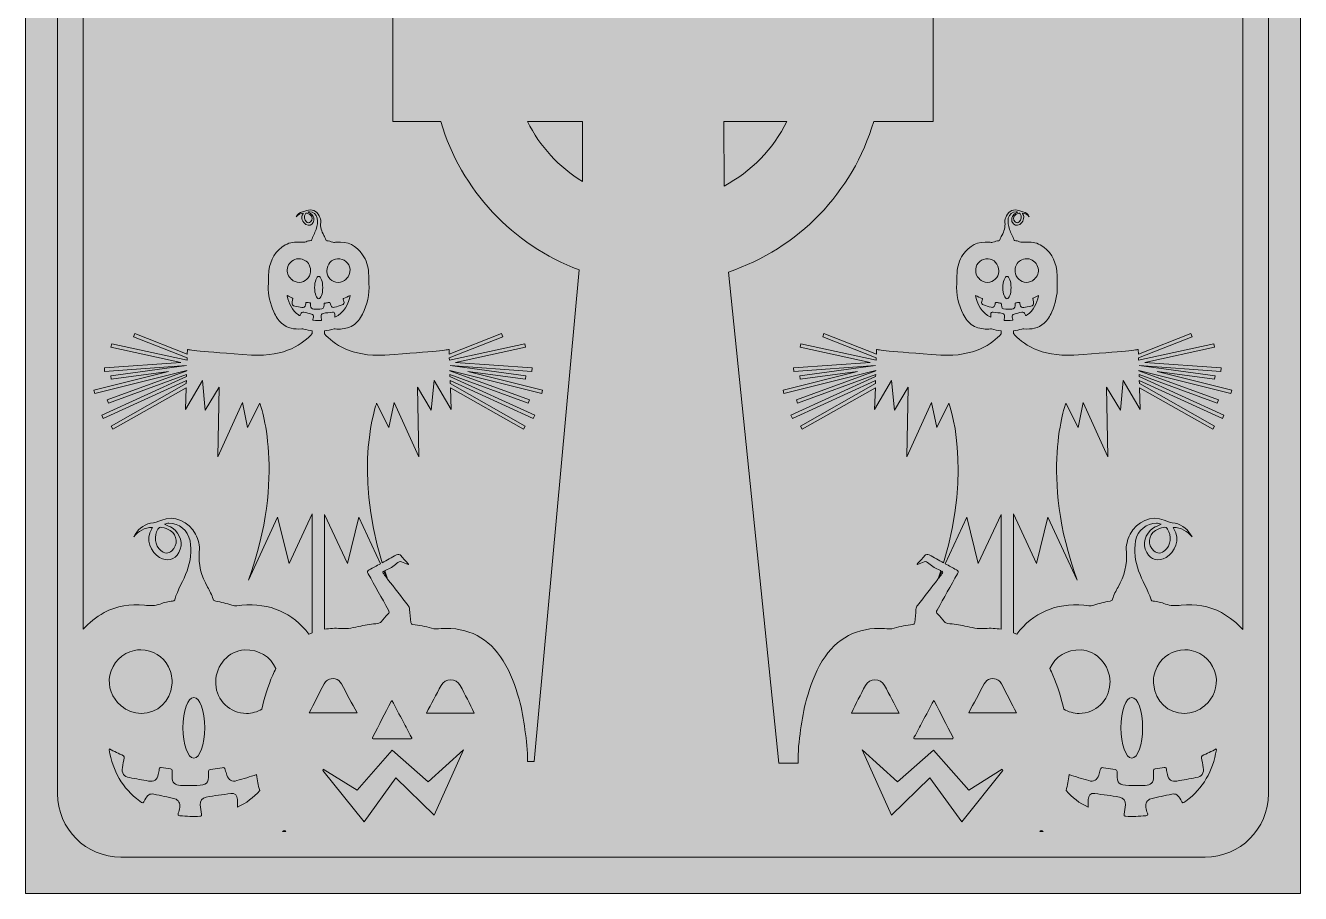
# Model space of a CAD drawing. Header units: centimetres. Extents: x 0.4 to 13.5, y -19.4 to -0.6.
# Drawn here: x 0.42 to 13.55, y -19.38 to -10.45 of the extents above; entities that cross this region are included whole.
import ezdxf

# ---------------------------------------------------------------- set-up
doc = ezdxf.new("R2010")
doc.units = ezdxf.units.CM
doc.header["$MEASUREMENT"] = 0
doc.layers.add('Layer 1', color=7, linetype='Continuous')

# ---------------------------------------------------------------- blocks, each defined once
blk = doc.blocks.new('block 3')
at = {"layer": 'Layer 1', "true_color": 0x2e3644}
h = blk.add_hatch(color=159, dxfattribs=at)
h.dxf.hatch_style = 2
h.paths.add_polyline_path([(13.548, -19.383), (0.422, -19.383), (0.422, -0.632), (13.548, -0.632)])
at = {"layer": 'Layer 1', "lineweight": 0}
blk.add_lwpolyline([(13.548, -19.383), (0.422, -19.383), (0.422, -0.632), (13.548, -0.632), (13.548, -19.383)], dxfattribs=at)
blk = doc.blocks.new('block 2')
at = {"layer": 'Layer 1'}
blk.add_blockref('block 3', (0, 0), dxfattribs=at)

msp = doc.modelspace()

# ---------------------------------------------------------------- linework, layer by layer
at = {"layer": 'Layer 1', "lineweight": 0}
for points, knots in [([(12.566, -1.006), (12.566, -1.006), (1.404, -1.006), (1.404, -1.006), (1.044, -1.006), (0.752, -1.299), (0.752, -1.658), (0.752, -1.658), (0.752, -18.357), (0.752, -18.357), (0.752, -18.716), (1.044, -19.009), (1.404, -19.009), (1.404, -19.009), (12.566, -19.009), (12.566, -19.009), (12.926, -19.009), (13.218, -18.716), (13.218, -18.357), (13.218, -18.357), (13.218, -1.658), (13.218, -1.658), (13.218, -1.299), (12.926, -1.006), (12.566, -1.006)], [0, 0, 0, 0, 1, 1, 1, 2, 2, 2, 3, 3, 3, 4, 4, 4, 5, 5, 5, 6, 6, 6, 7, 7, 7, 8, 8, 8, 8]), ([(6.157, -7.79), (6.157, -7.79), (6.157, -8.589), (6.157, -8.589), (5.414, -8.851), (4.843, -9.48), (4.663, -10.258), (4.663, -10.258), (4.203, -10.258), (4.203, -10.258), (4.203, -10.258), (4.203, -11.433), (4.203, -11.433), (4.203, -11.433), (4.697, -11.433), (4.697, -11.433), (4.904, -12.139), (5.437, -12.707), (6.122, -12.96), (6.122, -12.96), (5.66, -18.024), (5.66, -18.024), (5.66, -18.024), (5.59, -18.024), (5.59, -18.024), (5.591, -17.915), (5.582, -17.806), (5.564, -17.697), (5.547, -17.592), (5.534, -17.486), (5.504, -17.383), (5.463, -17.246), (5.418, -17.111), (5.341, -16.988), (5.193, -16.752), (4.981, -16.638), (4.7, -16.655), (4.667, -16.657), (4.634, -16.662), (4.601, -16.651), (4.539, -16.632), (4.474, -16.62), (4.409, -16.612), (4.395, -16.61), (4.391, -16.604), (4.39, -16.591), (4.386, -16.546), (4.381, -16.502), (4.377, -16.458), (4.376, -16.442), (4.369, -16.429), (4.36, -16.416), (4.29, -16.326), (4.22, -16.236), (4.15, -16.145), (4.14, -16.116), (4.129, -16.087), (4.12, -16.059), (4.123, -16.057), (4.127, -16.056), (4.131, -16.054), (4.173, -16.039), (4.211, -16.016), (4.243, -15.986), (4.263, -15.966), (4.275, -15.96), (4.292, -15.968), (4.315, -15.978), (4.338, -15.987), (4.362, -15.996), (4.364, -15.995), (4.365, -15.994), (4.366, -15.992), (4.34, -15.964), (4.313, -15.936), (4.288, -15.906), (4.274, -15.889), (4.262, -15.885), (4.24, -15.897), (4.192, -15.924), (4.143, -15.951), (4.094, -15.977), (3.79, -14.997), (4.037, -14.335), (4.037, -14.335), (4.037, -14.335), (4.163, -14.585), (4.163, -14.585), (4.163, -14.585), (4.216, -14.326), (4.216, -14.326), (4.216, -14.326), (4.47, -14.885), (4.47, -14.885), (4.47, -14.885), (4.456, -14.17), (4.456, -14.17), (4.456, -14.17), (4.599, -14.406), (4.599, -14.406), (4.599, -14.406), (4.629, -14.102), (4.629, -14.102), (4.629, -14.102), (4.803, -14.4), (4.803, -14.4), (4.803, -14.4), (4.796, -14.175), (4.796, -14.175), (4.796, -14.175), (5.549, -14.603), (5.549, -14.603), (5.549, -14.603), (5.567, -14.572), (5.567, -14.572), (5.567, -14.572), (4.794, -14.133), (4.794, -14.133), (4.794, -14.133), (4.793, -14.1), (4.793, -14.1), (4.793, -14.1), (5.649, -14.491), (5.649, -14.491), (5.649, -14.491), (5.664, -14.458), (5.664, -14.458), (5.664, -14.458), (4.792, -14.061), (4.792, -14.061), (4.792, -14.061), (4.791, -14.04), (4.791, -14.04), (4.791, -14.04), (5.596, -14.334), (5.596, -14.334), (5.596, -14.334), (5.609, -14.3), (5.609, -14.3), (5.609, -14.3), (4.79, -14.002), (4.79, -14.002), (4.79, -14.002), (4.79, -13.996), (4.79, -13.996), (4.79, -13.996), (5.736, -14.235), (5.736, -14.235), (5.736, -14.235), (5.745, -14.201), (5.745, -14.201), (5.745, -14.201), (4.977, -14.007), (4.977, -14.007), (4.977, -14.007), (5.568, -14.086), (5.568, -14.086), (5.568, -14.086), (5.573, -14.051), (5.573, -14.051), (5.573, -14.051), (4.793, -13.946), (4.793, -13.946), (4.793, -13.946), (5.635, -14.007), (5.635, -14.007), (5.635, -14.007), (5.637, -13.971), (5.637, -13.971), (5.637, -13.971), (4.85, -13.914), (4.85, -13.914), (4.85, -13.914), (5.57, -13.757), (5.57, -13.757), (5.57, -13.757), (5.562, -13.722), (5.562, -13.722), (5.562, -13.722), (4.786, -13.892), (4.786, -13.892), (4.786, -13.892), (4.785, -13.866), (4.785, -13.866), (4.785, -13.866), (5.337, -13.651), (5.337, -13.651), (5.337, -13.651), (5.324, -13.618), (5.324, -13.618), (5.324, -13.618), (4.784, -13.829), (4.784, -13.829), (4.784, -13.829), (4.783, -13.782), (4.783, -13.782), (4.783, -13.782), (4.653, -13.804), (4.121, -13.838), (3.775, -13.86), (3.588, -13.72), (3.5, -13.62), (3.5, -13.62), (3.5, -13.59), (3.5, -13.59), (3.533, -13.586), (3.566, -13.58), (3.599, -13.57), (3.603, -13.569), (3.607, -13.568), (3.611, -13.569), (3.622, -13.571), (3.633, -13.571), (3.644, -13.571), (3.696, -13.571), (3.746, -13.561), (3.791, -13.534), (3.837, -13.506), (3.867, -13.465), (3.89, -13.419), (3.938, -13.319), (3.966, -13.214), (3.957, -13.102), (3.955, -13.067), (3.956, -13.031), (3.954, -12.995), (3.951, -12.926), (3.932, -12.863), (3.893, -12.805), (3.828, -12.71), (3.739, -12.666), (3.623, -12.676), (3.611, -12.677), (3.598, -12.681), (3.585, -12.676), (3.565, -12.669), (3.545, -12.664), (3.524, -12.661), (3.519, -12.66), (3.516, -12.658), (3.514, -12.653), (3.509, -12.637), (3.501, -12.621), (3.493, -12.606), (3.47, -12.564), (3.456, -12.521), (3.461, -12.472), (3.463, -12.448), (3.457, -12.426), (3.446, -12.404), (3.422, -12.355), (3.364, -12.331), (3.317, -12.351), (3.303, -12.357), (3.29, -12.361), (3.275, -12.363), (3.244, -12.368), (3.225, -12.389), (3.21, -12.414), (3.229, -12.392), (3.251, -12.379), (3.282, -12.378), (3.281, -12.381), (3.28, -12.382), (3.279, -12.384), (3.252, -12.425), (3.277, -12.474), (3.309, -12.493), (3.338, -12.51), (3.368, -12.503), (3.383, -12.475), (3.401, -12.442), (3.39, -12.403), (3.357, -12.381), (3.349, -12.375), (3.339, -12.372), (3.328, -12.366), (3.335, -12.364), (3.34, -12.363), (3.345, -12.363), (3.383, -12.361), (3.418, -12.39), (3.426, -12.43), (3.433, -12.469), (3.428, -12.507), (3.414, -12.545), (3.4, -12.582), (3.379, -12.616), (3.367, -12.655), (3.366, -12.659), (3.362, -12.66), (3.359, -12.66), (3.343, -12.662), (3.327, -12.665), (3.312, -12.671), (3.292, -12.679), (3.272, -12.678), (3.251, -12.676), (3.198, -12.671), (3.145, -12.678), (3.097, -12.704), (2.994, -12.762), (2.943, -12.855), (2.928, -12.97), (2.922, -13.022), (2.924, -13.075), (2.922, -13.127), (2.918, -13.221), (2.943, -13.309), (2.979, -13.395), (2.998, -13.439), (3.023, -13.479), (3.059, -13.511), (3.118, -13.563), (3.19, -13.575), (3.266, -13.569), (3.273, -13.568), (3.28, -13.569), (3.287, -13.571), (3.316, -13.579), (3.345, -13.586), (3.374, -13.589), (3.374, -13.589), (3.374, -13.617), (3.374, -13.617), (3.287, -13.717), (3.1, -13.86), (2.75, -13.838), (2.219, -13.804), (2.089, -13.782), (2.089, -13.782), (2.089, -13.782), (2.087, -13.829), (2.087, -13.829), (2.087, -13.829), (1.548, -13.618), (1.548, -13.618), (1.548, -13.618), (1.535, -13.651), (1.535, -13.651), (1.535, -13.651), (2.086, -13.866), (2.086, -13.866), (2.086, -13.866), (2.085, -13.892), (2.085, -13.892), (2.085, -13.892), (1.31, -13.722), (1.31, -13.722), (1.31, -13.722), (1.302, -13.757), (1.302, -13.757), (1.302, -13.757), (2.021, -13.914), (2.021, -13.914), (2.021, -13.914), (1.234, -13.971), (1.234, -13.971), (1.234, -13.971), (1.237, -14.007), (1.237, -14.007), (1.237, -14.007), (2.079, -13.946), (2.079, -13.946), (2.079, -13.946), (1.299, -14.051), (1.299, -14.051), (1.299, -14.051), (1.303, -14.086), (1.303, -14.086), (1.303, -14.086), (1.894, -14.007), (1.894, -14.007), (1.894, -14.007), (1.126, -14.201), (1.126, -14.201), (1.126, -14.201), (1.135, -14.235), (1.135, -14.235), (1.135, -14.235), (2.082, -13.996), (2.082, -13.996), (2.082, -13.996), (2.082, -14.002), (2.082, -14.002), (2.082, -14.002), (1.263, -14.3), (1.263, -14.3), (1.263, -14.3), (1.275, -14.334), (1.275, -14.334), (1.275, -14.334), (2.08, -14.04), (2.08, -14.04), (2.08, -14.04), (2.08, -14.061), (2.08, -14.061), (2.08, -14.061), (1.208, -14.458), (1.208, -14.458), (1.208, -14.458), (1.222, -14.491), (1.222, -14.491), (1.222, -14.491), (2.078, -14.1), (2.078, -14.1), (2.078, -14.1), (2.077, -14.133), (2.077, -14.133), (2.077, -14.133), (1.305, -14.572), (1.305, -14.572), (1.305, -14.572), (1.322, -14.603), (1.322, -14.603), (1.322, -14.603), (2.076, -14.175), (2.076, -14.175), (2.076, -14.175), (2.069, -14.4), (2.069, -14.4), (2.069, -14.4), (2.243, -14.102), (2.243, -14.102), (2.243, -14.102), (2.272, -14.406), (2.272, -14.406), (2.272, -14.406), (2.415, -14.17), (2.415, -14.17), (2.415, -14.17), (2.401, -14.885), (2.401, -14.885), (2.401, -14.885), (2.655, -14.326), (2.655, -14.326), (2.655, -14.326), (2.708, -14.585), (2.708, -14.585), (2.708, -14.585), (2.835, -14.335), (2.835, -14.335), (2.835, -14.335), (3.112, -15.079), (2.717, -16.157), (2.717, -16.157), (3.018, -15.507), (3.018, -15.507), (3.018, -15.507), (3.135, -15.984), (3.135, -15.984), (3.135, -15.984), (3.374, -15.475), (3.374, -15.475), (3.374, -15.475), (3.374, -16.699), (3.374, -16.699), (3.363, -16.704), (3.351, -16.707), (3.34, -16.713), (3.169, -16.491), (2.939, -16.389), (2.648, -16.415), (2.615, -16.418), (2.581, -16.428), (2.546, -16.415), (2.492, -16.395), (2.437, -16.382), (2.38, -16.373), (2.367, -16.371), (2.359, -16.365), (2.355, -16.353), (2.339, -16.309), (2.319, -16.267), (2.296, -16.227), (2.234, -16.114), (2.198, -15.996), (2.211, -15.864), (2.218, -15.801), (2.201, -15.74), (2.172, -15.683), (2.106, -15.551), (1.948, -15.484), (1.824, -15.539), (1.786, -15.556), (1.75, -15.565), (1.71, -15.571), (1.627, -15.584), (1.576, -15.641), (1.536, -15.71), (1.585, -15.651), (1.646, -15.616), (1.728, -15.613), (1.725, -15.619), (1.723, -15.624), (1.722, -15.627), (1.649, -15.737), (1.717, -15.871), (1.802, -15.923), (1.879, -15.968), (1.96, -15.948), (2.001, -15.873), (2.05, -15.784), (2.021, -15.678), (1.931, -15.619), (1.908, -15.604), (1.883, -15.595), (1.854, -15.58), (1.872, -15.573), (1.885, -15.571), (1.899, -15.57), (2.001, -15.567), (2.096, -15.644), (2.116, -15.752), (2.136, -15.857), (2.121, -15.96), (2.085, -16.06), (2.048, -16.162), (1.989, -16.254), (1.958, -16.358), (1.955, -16.369), (1.946, -16.371), (1.936, -16.372), (1.894, -16.378), (1.85, -16.386), (1.809, -16.402), (1.755, -16.422), (1.702, -16.419), (1.646, -16.414), (1.502, -16.402), (1.36, -16.419), (1.232, -16.491), (1.147, -16.539), (1.076, -16.596), (1.016, -16.66), (1.016, -16.66), (1.016, -3.569), (1.016, -3.569), (1.331, -3.723), (3.24, -4.748), (2.8, -6.747), (2.8, -6.747), (4.396, -6.211), (5.054, -7.35), (5.054, -7.35), (6.205, -6.756), (6.835, -7.79), (6.835, -7.79), (6.157, -7.79), (6.157, -7.79)], [0, 0, 0, 0, 1, 1, 1, 2, 2, 2, 3, 3, 3, 4, 4, 4, 5, 5, 5, 6, 6, 6, 7, 7, 7, 8, 8, 8, 9, 9, 9, 10, 10, 10, 11, 11, 11, 12, 12, 12, 13, 13, 13, 14, 14, 14, 15, 15, 15, 16, 16, 16, 17, 17, 17, 18, 18, 18, 19, 19, 19, 20, 20, 20, 21, 21, 21, 22, 22, 22, 23, 23, 23, 24, 24, 24, 25, 25, 25, 26, 26, 26, 27, 27, 27, 28, 28, 28, 29, 29, 29, 30, 30, 30, 31, 31, 31, 32, 32, 32, 33, 33, 33, 34, 34, 34, 35, 35, 35, 36, 36, 36, 37, 37, 37, 38, 38, 38, 39, 39, 39, 40, 40, 40, 41, 41, 41, 42, 42, 42, 43, 43, 43, 44, 44, 44, 45, 45, 45, 46, 46, 46, 47, 47, 47, 48, 48, 48, 49, 49, 49, 50, 50, 50, 51, 51, 51, 52, 52, 52, 53, 53, 53, 54, 54, 54, 55, 55, 55, 56, 56, 56, 57, 57, 57, 58, 58, 58, 59, 59, 59, 60, 60, 60, 61, 61, 61, 62, 62, 62, 63, 63, 63, 64, 64, 64, 65, 65, 65, 66, 66, 66, 67, 67, 67, 68, 68, 68, 69, 69, 69, 70, 70, 70, 71, 71, 71, 72, 72, 72, 73, 73, 73, 74, 74, 74, 75, 75, 75, 76, 76, 76, 77, 77, 77, 78, 78, 78, 79, 79, 79, 80, 80, 80, 81, 81, 81, 82, 82, 82, 83, 83, 83, 84, 84, 84, 85, 85, 85, 86, 86, 86, 87, 87, 87, 88, 88, 88, 89, 89, 89, 90, 90, 90, 91, 91, 91, 92, 92, 92, 93, 93, 93, 94, 94, 94, 95, 95, 95, 96, 96, 96, 97, 97, 97, 98, 98, 98, 99, 99, 99, 100, 100, 100, 101, 101, 101, 102, 102, 102, 103, 103, 103, 104, 104, 104, 105, 105, 105, 106, 106, 106, 107, 107, 107, 108, 108, 108, 109, 109, 109, 110, 110, 110, 111, 111, 111, 112, 112, 112, 113, 113, 113, 114, 114, 114, 115, 115, 115, 116, 116, 116, 117, 117, 117, 118, 118, 118, 119, 119, 119, 120, 120, 120, 121, 121, 121, 122, 122, 122, 123, 123, 123, 124, 124, 124, 125, 125, 125, 126, 126, 126, 127, 127, 127, 128, 128, 128, 129, 129, 129, 130, 130, 130, 131, 131, 131, 132, 132, 132, 133, 133, 133, 134, 134, 134, 135, 135, 135, 136, 136, 136, 137, 137, 137, 138, 138, 138, 139, 139, 139, 140, 140, 140, 141, 141, 141, 142, 142, 142, 143, 143, 143, 144, 144, 144, 145, 145, 145, 146, 146, 146, 147, 147, 147, 148, 148, 148, 149, 149, 149, 150, 150, 150, 151, 151, 151, 152, 152, 152, 153, 153, 153, 154, 154, 154, 155, 155, 155, 156, 156, 156, 157, 157, 157, 158, 158, 158, 159, 159, 159, 160, 160, 160, 161, 161, 161, 162, 162, 162, 163, 163, 163, 164, 164, 164, 165, 165, 165, 166, 166, 166, 167, 167, 167, 168, 168, 168, 169, 169, 169, 170, 170, 170, 171, 171, 171, 172, 172, 172, 173, 173, 173, 174, 174, 174, 175, 175, 175, 176, 176, 176, 177, 177, 177, 178, 178, 178, 179, 179, 179, 180, 180, 180, 181, 181, 181, 182, 182, 182, 183, 183, 183, 183]), ([(12.954, -16.664), (12.893, -16.598), (12.821, -16.54), (12.734, -16.491), (12.606, -16.419), (12.465, -16.402), (12.32, -16.414), (12.264, -16.419), (12.211, -16.422), (12.157, -16.402), (12.116, -16.386), (12.073, -16.378), (12.03, -16.372), (12.021, -16.371), (12.011, -16.369), (12.009, -16.358), (11.977, -16.254), (11.918, -16.162), (11.881, -16.06), (11.845, -15.96), (11.83, -15.857), (11.85, -15.752), (11.87, -15.644), (11.965, -15.567), (12.067, -15.57), (12.081, -15.571), (12.094, -15.573), (12.113, -15.58), (12.084, -15.595), (12.058, -15.604), (12.036, -15.619), (11.945, -15.678), (11.916, -15.784), (11.965, -15.873), (12.006, -15.948), (12.088, -15.968), (12.164, -15.923), (12.25, -15.871), (12.317, -15.737), (12.245, -15.627), (12.243, -15.624), (12.241, -15.619), (12.238, -15.613), (12.32, -15.616), (12.381, -15.651), (12.431, -15.71), (12.391, -15.641), (12.339, -15.584), (12.256, -15.571), (12.217, -15.565), (12.18, -15.556), (12.143, -15.539), (12.018, -15.484), (11.86, -15.551), (11.794, -15.683), (11.766, -15.74), (11.749, -15.801), (11.755, -15.864), (11.769, -15.996), (11.732, -16.114), (11.67, -16.227), (11.647, -16.267), (11.627, -16.309), (11.612, -16.353), (11.607, -16.365), (11.6, -16.371), (11.587, -16.373), (11.53, -16.382), (11.474, -16.395), (11.42, -16.415), (11.385, -16.428), (11.352, -16.418), (11.318, -16.415), (11.027, -16.389), (10.797, -16.491), (10.626, -16.713), (10.615, -16.707), (10.604, -16.704), (10.592, -16.699), (10.592, -16.699), (10.592, -15.475), (10.592, -15.475), (10.592, -15.475), (10.831, -15.984), (10.831, -15.984), (10.831, -15.984), (10.948, -15.507), (10.948, -15.507), (10.948, -15.507), (11.249, -16.157), (11.249, -16.157), (10.854, -15.079), (11.132, -14.335), (11.132, -14.335), (11.132, -14.335), (11.258, -14.585), (11.258, -14.585), (11.258, -14.585), (11.311, -14.326), (11.311, -14.326), (11.311, -14.326), (11.565, -14.885), (11.565, -14.885), (11.565, -14.885), (11.551, -14.17), (11.551, -14.17), (11.551, -14.17), (11.694, -14.406), (11.694, -14.406), (11.694, -14.406), (11.723, -14.102), (11.723, -14.102), (11.723, -14.102), (11.898, -14.4), (11.898, -14.4), (11.898, -14.4), (11.89, -14.175), (11.89, -14.175), (11.89, -14.175), (12.644, -14.603), (12.644, -14.603), (12.644, -14.603), (12.661, -14.572), (12.661, -14.572), (12.661, -14.572), (11.889, -14.133), (11.889, -14.133), (11.889, -14.133), (11.888, -14.1), (11.888, -14.1), (11.888, -14.1), (12.744, -14.491), (12.744, -14.491), (12.744, -14.491), (12.759, -14.458), (12.759, -14.458), (12.759, -14.458), (11.887, -14.061), (11.887, -14.061), (11.887, -14.061), (11.886, -14.04), (11.886, -14.04), (11.886, -14.04), (12.691, -14.334), (12.691, -14.334), (12.691, -14.334), (12.703, -14.3), (12.703, -14.3), (12.703, -14.3), (11.885, -14.002), (11.885, -14.002), (11.885, -14.002), (11.884, -13.996), (11.884, -13.996), (11.884, -13.996), (12.831, -14.235), (12.831, -14.235), (12.831, -14.235), (12.84, -14.201), (12.84, -14.201), (12.84, -14.201), (12.072, -14.007), (12.072, -14.007), (12.072, -14.007), (12.663, -14.086), (12.663, -14.086), (12.663, -14.086), (12.668, -14.051), (12.668, -14.051), (12.668, -14.051), (11.888, -13.946), (11.888, -13.946), (11.888, -13.946), (12.729, -14.007), (12.729, -14.007), (12.729, -14.007), (12.732, -13.971), (12.732, -13.971), (12.732, -13.971), (11.945, -13.914), (11.945, -13.914), (11.945, -13.914), (12.664, -13.757), (12.664, -13.757), (12.664, -13.757), (12.657, -13.722), (12.657, -13.722), (12.657, -13.722), (11.881, -13.892), (11.881, -13.892), (11.881, -13.892), (11.88, -13.866), (11.88, -13.866), (11.88, -13.866), (12.432, -13.651), (12.432, -13.651), (12.432, -13.651), (12.419, -13.618), (12.419, -13.618), (12.419, -13.618), (11.879, -13.829), (11.879, -13.829), (11.879, -13.829), (11.877, -13.782), (11.877, -13.782), (11.877, -13.782), (11.748, -13.804), (11.216, -13.838), (10.867, -13.86), (10.679, -13.717), (10.592, -13.617), (10.592, -13.617), (10.592, -13.589), (10.592, -13.589), (10.622, -13.586), (10.651, -13.579), (10.68, -13.571), (10.686, -13.569), (10.693, -13.568), (10.7, -13.569), (10.777, -13.575), (10.848, -13.563), (10.908, -13.511), (10.944, -13.479), (10.969, -13.439), (10.987, -13.395), (11.023, -13.309), (11.048, -13.221), (11.044, -13.127), (11.042, -13.075), (11.045, -13.022), (11.038, -12.97), (11.024, -12.855), (10.972, -12.762), (10.869, -12.704), (10.821, -12.678), (10.769, -12.671), (10.715, -12.676), (10.694, -12.678), (10.674, -12.679), (10.654, -12.671), (10.639, -12.665), (10.623, -12.662), (10.607, -12.66), (10.604, -12.66), (10.6, -12.659), (10.599, -12.655), (10.588, -12.616), (10.566, -12.582), (10.552, -12.545), (10.539, -12.507), (10.533, -12.469), (10.54, -12.43), (10.548, -12.39), (10.583, -12.361), (10.621, -12.363), (10.626, -12.363), (10.631, -12.364), (10.638, -12.366), (10.627, -12.372), (10.618, -12.375), (10.609, -12.381), (10.576, -12.403), (10.565, -12.442), (10.583, -12.475), (10.598, -12.503), (10.629, -12.51), (10.657, -12.493), (10.689, -12.474), (10.714, -12.425), (10.687, -12.384), (10.686, -12.382), (10.686, -12.381), (10.685, -12.378), (10.715, -12.379), (10.738, -12.392), (10.756, -12.414), (10.741, -12.389), (10.722, -12.368), (10.691, -12.363), (10.677, -12.361), (10.663, -12.357), (10.649, -12.351), (10.603, -12.331), (10.544, -12.355), (10.52, -12.404), (10.509, -12.426), (10.503, -12.448), (10.505, -12.472), (10.51, -12.521), (10.497, -12.564), (10.474, -12.606), (10.465, -12.621), (10.458, -12.637), (10.452, -12.653), (10.45, -12.658), (10.448, -12.66), (10.443, -12.661), (10.422, -12.664), (10.401, -12.669), (10.381, -12.676), (10.368, -12.681), (10.356, -12.677), (10.343, -12.676), (10.227, -12.666), (10.138, -12.71), (10.073, -12.805), (10.034, -12.863), (10.015, -12.926), (10.012, -12.995), (10.01, -13.031), (10.011, -13.067), (10.009, -13.102), (10.001, -13.214), (10.028, -13.319), (10.076, -13.419), (10.099, -13.465), (10.13, -13.506), (10.175, -13.534), (10.22, -13.561), (10.27, -13.571), (10.322, -13.571), (10.333, -13.571), (10.345, -13.571), (10.356, -13.569), (10.36, -13.568), (10.363, -13.569), (10.367, -13.57), (10.4, -13.58), (10.433, -13.586), (10.466, -13.59), (10.466, -13.59), (10.466, -13.62), (10.466, -13.62), (10.378, -13.72), (10.191, -13.86), (9.845, -13.838), (9.313, -13.804), (9.184, -13.782), (9.184, -13.782), (9.184, -13.782), (9.182, -13.829), (9.182, -13.829), (9.182, -13.829), (8.642, -13.618), (8.642, -13.618), (8.642, -13.618), (8.629, -13.651), (8.629, -13.651), (8.629, -13.651), (9.181, -13.866), (9.181, -13.866), (9.181, -13.866), (9.18, -13.892), (9.18, -13.892), (9.18, -13.892), (8.404, -13.722), (8.404, -13.722), (8.404, -13.722), (8.397, -13.757), (8.397, -13.757), (8.397, -13.757), (9.116, -13.914), (9.116, -13.914), (9.116, -13.914), (8.329, -13.971), (8.329, -13.971), (8.329, -13.971), (8.332, -14.007), (8.332, -14.007), (8.332, -14.007), (9.173, -13.946), (9.173, -13.946), (9.173, -13.946), (8.393, -14.051), (8.393, -14.051), (8.393, -14.051), (8.398, -14.086), (8.398, -14.086), (8.398, -14.086), (8.989, -14.007), (8.989, -14.007), (8.989, -14.007), (8.221, -14.201), (8.221, -14.201), (8.221, -14.201), (8.23, -14.235), (8.23, -14.235), (8.23, -14.235), (9.177, -13.996), (9.177, -13.996), (9.177, -13.996), (9.176, -14.002), (9.176, -14.002), (9.176, -14.002), (8.358, -14.3), (8.358, -14.3), (8.358, -14.3), (8.37, -14.334), (8.37, -14.334), (8.37, -14.334), (9.175, -14.04), (9.175, -14.04), (9.175, -14.04), (9.174, -14.061), (9.174, -14.061), (9.174, -14.061), (8.302, -14.458), (8.302, -14.458), (8.302, -14.458), (8.317, -14.491), (8.317, -14.491), (8.317, -14.491), (9.173, -14.1), (9.173, -14.1), (9.173, -14.1), (9.172, -14.133), (9.172, -14.133), (9.172, -14.133), (8.4, -14.572), (8.4, -14.572), (8.4, -14.572), (8.417, -14.603), (8.417, -14.603), (8.417, -14.603), (9.171, -14.175), (9.171, -14.175), (9.171, -14.175), (9.163, -14.4), (9.163, -14.4), (9.163, -14.4), (9.338, -14.102), (9.338, -14.102), (9.338, -14.102), (9.367, -14.406), (9.367, -14.406), (9.367, -14.406), (9.51, -14.17), (9.51, -14.17), (9.51, -14.17), (9.496, -14.885), (9.496, -14.885), (9.496, -14.885), (9.75, -14.326), (9.75, -14.326), (9.75, -14.326), (9.803, -14.585), (9.803, -14.585), (9.803, -14.585), (9.929, -14.335), (9.929, -14.335), (9.929, -14.335), (10.176, -14.997), (9.873, -15.977), (9.824, -15.951), (9.775, -15.924), (9.726, -15.897), (9.705, -15.885), (9.693, -15.889), (9.678, -15.906), (9.653, -15.936), (9.626, -15.964), (9.6, -15.992), (9.601, -15.994), (9.602, -15.995), (9.604, -15.996), (9.628, -15.987), (9.651, -15.978), (9.675, -15.968), (9.691, -15.96), (9.703, -15.966), (9.723, -15.986), (9.755, -16.016), (9.794, -16.039), (9.835, -16.054), (9.839, -16.056), (9.843, -16.057), (9.846, -16.059), (9.837, -16.087), (9.827, -16.116), (9.816, -16.145), (9.746, -16.236), (9.677, -16.326), (9.606, -16.416), (9.597, -16.429), (9.591, -16.442), (9.589, -16.458), (9.586, -16.502), (9.58, -16.546), (9.576, -16.591), (9.575, -16.604), (9.571, -16.61), (9.557, -16.612), (9.492, -16.62), (9.428, -16.632), (9.365, -16.651), (9.332, -16.662), (9.299, -16.657), (9.266, -16.655), (8.985, -16.638), (8.773, -16.752), (8.625, -16.988), (8.548, -17.111), (8.503, -17.246), (8.463, -17.383), (8.433, -17.486), (8.419, -17.592), (8.402, -17.697), (8.384, -17.811), (8.374, -17.926), (8.377, -18.041), (8.377, -18.041), (8.177, -18.041), (8.177, -18.041), (8.177, -18.041), (7.658, -12.984), (7.658, -12.984), (8.376, -12.744), (8.94, -12.163), (9.154, -11.433), (9.154, -11.433), (9.767, -11.433), (9.767, -11.433), (9.767, -11.433), (9.767, -10.258), (9.767, -10.258), (9.767, -10.258), (9.188, -10.258), (9.188, -10.258), (9, -9.448), (8.389, -8.799), (7.6, -8.558), (7.6, -8.558), (7.598, -7.79), (7.598, -7.79), (7.598, -7.79), (7.135, -7.79), (7.135, -7.79), (7.765, -6.756), (8.916, -7.35), (8.916, -7.35), (9.575, -6.211), (11.17, -6.747), (11.17, -6.747), (10.73, -4.748), (12.639, -3.723), (12.954, -3.569), (12.954, -3.569), (12.954, -16.664), (12.954, -16.664)], [0, 0, 0, 0, 1, 1, 1, 2, 2, 2, 3, 3, 3, 4, 4, 4, 5, 5, 5, 6, 6, 6, 7, 7, 7, 8, 8, 8, 9, 9, 9, 10, 10, 10, 11, 11, 11, 12, 12, 12, 13, 13, 13, 14, 14, 14, 15, 15, 15, 16, 16, 16, 17, 17, 17, 18, 18, 18, 19, 19, 19, 20, 20, 20, 21, 21, 21, 22, 22, 22, 23, 23, 23, 24, 24, 24, 25, 25, 25, 26, 26, 26, 27, 27, 27, 28, 28, 28, 29, 29, 29, 30, 30, 30, 31, 31, 31, 32, 32, 32, 33, 33, 33, 34, 34, 34, 35, 35, 35, 36, 36, 36, 37, 37, 37, 38, 38, 38, 39, 39, 39, 40, 40, 40, 41, 41, 41, 42, 42, 42, 43, 43, 43, 44, 44, 44, 45, 45, 45, 46, 46, 46, 47, 47, 47, 48, 48, 48, 49, 49, 49, 50, 50, 50, 51, 51, 51, 52, 52, 52, 53, 53, 53, 54, 54, 54, 55, 55, 55, 56, 56, 56, 57, 57, 57, 58, 58, 58, 59, 59, 59, 60, 60, 60, 61, 61, 61, 62, 62, 62, 63, 63, 63, 64, 64, 64, 65, 65, 65, 66, 66, 66, 67, 67, 67, 68, 68, 68, 69, 69, 69, 70, 70, 70, 71, 71, 71, 72, 72, 72, 73, 73, 73, 74, 74, 74, 75, 75, 75, 76, 76, 76, 77, 77, 77, 78, 78, 78, 79, 79, 79, 80, 80, 80, 81, 81, 81, 82, 82, 82, 83, 83, 83, 84, 84, 84, 85, 85, 85, 86, 86, 86, 87, 87, 87, 88, 88, 88, 89, 89, 89, 90, 90, 90, 91, 91, 91, 92, 92, 92, 93, 93, 93, 94, 94, 94, 95, 95, 95, 96, 96, 96, 97, 97, 97, 98, 98, 98, 99, 99, 99, 100, 100, 100, 101, 101, 101, 102, 102, 102, 103, 103, 103, 104, 104, 104, 105, 105, 105, 106, 106, 106, 107, 107, 107, 108, 108, 108, 109, 109, 109, 110, 110, 110, 111, 111, 111, 112, 112, 112, 113, 113, 113, 114, 114, 114, 115, 115, 115, 116, 116, 116, 117, 117, 117, 118, 118, 118, 119, 119, 119, 120, 120, 120, 121, 121, 121, 122, 122, 122, 123, 123, 123, 124, 124, 124, 125, 125, 125, 126, 126, 126, 127, 127, 127, 128, 128, 128, 129, 129, 129, 130, 130, 130, 131, 131, 131, 132, 132, 132, 133, 133, 133, 134, 134, 134, 135, 135, 135, 136, 136, 136, 137, 137, 137, 138, 138, 138, 139, 139, 139, 140, 140, 140, 141, 141, 141, 142, 142, 142, 143, 143, 143, 144, 144, 144, 145, 145, 145, 146, 146, 146, 147, 147, 147, 148, 148, 148, 149, 149, 149, 150, 150, 150, 151, 151, 151, 152, 152, 152, 153, 153, 153, 154, 154, 154, 155, 155, 155, 156, 156, 156, 157, 157, 157, 158, 158, 158, 159, 159, 159, 160, 160, 160, 161, 161, 161, 162, 162, 162, 163, 163, 163, 164, 164, 164, 165, 165, 165, 166, 166, 166, 167, 167, 167, 168, 168, 168, 169, 169, 169, 170, 170, 170, 171, 171, 171, 172, 172, 172, 173, 173, 173, 174, 174, 174, 175, 175, 175, 176, 176, 176, 177, 177, 177, 178, 178, 178, 179, 179, 179, 180, 180, 180, 181, 181, 181, 182, 182, 182, 183, 183, 183, 183]), ([(6.157, -12.052), (5.914, -11.905), (5.716, -11.69), (5.59, -11.433), (5.59, -11.433), (6.157, -11.433), (6.157, -11.433), (6.157, -11.433), (6.157, -12.052), (6.157, -12.052)], [0, 0, 0, 0, 1, 1, 1, 2, 2, 2, 3, 3, 3, 3]), ([(7.61, -11.433), (7.61, -11.433), (8.26, -11.433), (8.26, -11.433), (8.12, -11.718), (7.893, -11.951), (7.613, -12.098), (7.613, -12.098), (7.61, -11.433), (7.61, -11.433)], [0, 0, 0, 0, 1, 1, 1, 2, 2, 2, 3, 3, 3, 3]), ([(3.318, -12.379), (3.33, -12.381), (3.34, -12.384), (3.35, -12.391), (3.377, -12.408), (3.38, -12.446), (3.357, -12.468), (3.35, -12.473), (3.343, -12.477), (3.335, -12.476), (3.326, -12.477), (3.32, -12.472), (3.314, -12.467), (3.292, -12.448), (3.287, -12.41), (3.303, -12.385), (3.307, -12.379), (3.311, -12.377), (3.318, -12.379)], [0, 0, 0, 0, 1, 1, 1, 2, 2, 2, 3, 3, 3, 4, 4, 4, 5, 5, 5, 6, 6, 6, 6]), ([(10.648, -12.379), (10.655, -12.377), (10.659, -12.379), (10.663, -12.385), (10.679, -12.41), (10.675, -12.448), (10.652, -12.467), (10.646, -12.472), (10.64, -12.477), (10.632, -12.476), (10.623, -12.477), (10.616, -12.473), (10.61, -12.468), (10.586, -12.446), (10.589, -12.408), (10.616, -12.391), (10.626, -12.384), (10.637, -12.381), (10.648, -12.379)], [0, 0, 0, 0, 1, 1, 1, 2, 2, 2, 3, 3, 3, 4, 4, 4, 5, 5, 5, 6, 6, 6, 6]), ([(3.119, -12.944), (3.129, -12.896), (3.166, -12.858), (3.213, -12.849), (3.221, -12.847), (3.229, -12.846), (3.237, -12.847), (3.284, -12.849), (3.321, -12.869), (3.343, -12.911), (3.355, -12.935), (3.36, -12.958), (3.356, -12.982), (3.352, -13.042), (3.301, -13.09), (3.24, -13.09), (3.21, -13.09), (3.183, -13.079), (3.163, -13.061), (3.162, -13.06), (3.161, -13.06), (3.161, -13.059), (3.127, -13.032), (3.11, -12.986), (3.119, -12.944)], [0, 0, 0, 0, 1, 1, 1, 2, 2, 2, 3, 3, 3, 4, 4, 4, 5, 5, 5, 6, 6, 6, 7, 7, 7, 8, 8, 8, 8]), ([(3.524, -12.97), (3.524, -12.904), (3.575, -12.85), (3.634, -12.847), (3.702, -12.844), (3.756, -12.889), (3.763, -12.955), (3.767, -12.996), (3.753, -13.029), (3.724, -13.055), (3.724, -13.056), (3.723, -13.056), (3.723, -13.056), (3.702, -13.077), (3.673, -13.09), (3.641, -13.09), (3.578, -13.09), (3.527, -13.04), (3.524, -12.978), (3.524, -12.978), (3.524, -12.977), (3.524, -12.977), (3.524, -12.975), (3.524, -12.972), (3.524, -12.97)], [0, 0, 0, 0, 1, 1, 1, 2, 2, 2, 3, 3, 3, 4, 4, 4, 5, 5, 5, 6, 6, 6, 7, 7, 7, 8, 8, 8, 8]), ([(10.204, -12.955), (10.21, -12.889), (10.265, -12.844), (10.332, -12.847), (10.392, -12.85), (10.442, -12.904), (10.443, -12.97), (10.443, -12.972), (10.442, -12.975), (10.442, -12.977), (10.442, -12.977), (10.442, -12.978), (10.442, -12.978), (10.439, -13.04), (10.388, -13.09), (10.325, -13.09), (10.293, -13.09), (10.264, -13.077), (10.243, -13.056), (10.243, -13.056), (10.243, -13.056), (10.242, -13.055), (10.213, -13.029), (10.2, -12.996), (10.204, -12.955)], [0, 0, 0, 0, 1, 1, 1, 2, 2, 2, 3, 3, 3, 4, 4, 4, 5, 5, 5, 6, 6, 6, 7, 7, 7, 8, 8, 8, 8]), ([(10.61, -12.982), (10.607, -12.958), (10.611, -12.935), (10.623, -12.911), (10.645, -12.869), (10.682, -12.849), (10.729, -12.847), (10.737, -12.846), (10.745, -12.847), (10.753, -12.849), (10.8, -12.858), (10.837, -12.896), (10.847, -12.944), (10.856, -12.986), (10.839, -13.032), (10.805, -13.059), (10.805, -13.06), (10.804, -13.06), (10.804, -13.061), (10.783, -13.079), (10.756, -13.09), (10.727, -13.09), (10.665, -13.09), (10.615, -13.042), (10.61, -12.982)], [0, 0, 0, 0, 1, 1, 1, 2, 2, 2, 3, 3, 3, 4, 4, 4, 5, 5, 5, 6, 6, 6, 7, 7, 7, 8, 8, 8, 8]), ([(3.399, -13.144), (3.399, -13.081), (3.417, -13.029), (3.44, -13.029), (3.463, -13.029), (3.482, -13.081), (3.482, -13.144), (3.482, -13.209), (3.463, -13.26), (3.44, -13.26), (3.417, -13.26), (3.399, -13.209), (3.399, -13.144)], [0, 0, 0, 0, 1, 1, 1, 2, 2, 2, 3, 3, 3, 4, 4, 4, 4]), ([(10.484, -13.144), (10.484, -13.081), (10.503, -13.029), (10.526, -13.029), (10.549, -13.029), (10.568, -13.081), (10.568, -13.144), (10.568, -13.209), (10.549, -13.26), (10.526, -13.26), (10.503, -13.26), (10.484, -13.209), (10.484, -13.144)], [0, 0, 0, 0, 1, 1, 1, 2, 2, 2, 3, 3, 3, 4, 4, 4, 4]), ([(3.118, -13.226), (3.136, -13.234), (3.153, -13.243), (3.171, -13.252), (3.176, -13.254), (3.175, -13.257), (3.174, -13.26), (3.172, -13.272), (3.17, -13.284), (3.167, -13.296), (3.163, -13.318), (3.172, -13.331), (3.195, -13.335), (3.219, -13.339), (3.243, -13.344), (3.268, -13.348), (3.287, -13.352), (3.301, -13.342), (3.304, -13.323), (3.306, -13.316), (3.307, -13.309), (3.308, -13.302), (3.309, -13.297), (3.31, -13.295), (3.316, -13.296), (3.327, -13.298), (3.339, -13.3), (3.351, -13.302), (3.356, -13.303), (3.357, -13.305), (3.357, -13.31), (3.357, -13.317), (3.357, -13.325), (3.357, -13.332), (3.357, -13.354), (3.368, -13.365), (3.389, -13.365), (3.41, -13.365), (3.431, -13.365), (3.452, -13.365), (3.489, -13.365), (3.496, -13.358), (3.496, -13.32), (3.496, -13.304), (3.496, -13.304), (3.513, -13.303), (3.525, -13.301), (3.536, -13.3), (3.548, -13.297), (3.556, -13.296), (3.559, -13.298), (3.56, -13.305), (3.562, -13.312), (3.564, -13.319), (3.567, -13.326), (3.572, -13.343), (3.586, -13.352), (3.604, -13.347), (3.63, -13.339), (3.655, -13.331), (3.681, -13.323), (3.698, -13.318), (3.705, -13.304), (3.7, -13.286), (3.698, -13.278), (3.696, -13.271), (3.694, -13.264), (3.693, -13.261), (3.691, -13.258), (3.695, -13.257), (3.718, -13.248), (3.741, -13.237), (3.763, -13.225), (3.755, -13.306), (3.7, -13.406), (3.606, -13.448), (3.606, -13.438), (3.607, -13.428), (3.606, -13.419), (3.606, -13.402), (3.598, -13.394), (3.582, -13.396), (3.55, -13.4), (3.519, -13.404), (3.488, -13.409), (3.472, -13.412), (3.464, -13.424), (3.465, -13.439), (3.465, -13.451), (3.467, -13.463), (3.47, -13.475), (3.471, -13.481), (3.469, -13.483), (3.464, -13.483), (3.438, -13.483), (3.412, -13.483), (3.387, -13.48), (3.38, -13.48), (3.378, -13.477), (3.381, -13.471), (3.383, -13.464), (3.385, -13.456), (3.386, -13.449), (3.39, -13.434), (3.382, -13.42), (3.367, -13.416), (3.341, -13.409), (3.314, -13.403), (3.287, -13.398), (3.272, -13.395), (3.262, -13.402), (3.253, -13.42), (3.246, -13.434), (3.246, -13.434), (3.233, -13.425), (3.167, -13.376), (3.131, -13.309), (3.117, -13.229), (3.117, -13.228), (3.117, -13.227), (3.118, -13.226)], [0, 0, 0, 0, 1, 1, 1, 2, 2, 2, 3, 3, 3, 4, 4, 4, 5, 5, 5, 6, 6, 6, 7, 7, 7, 8, 8, 8, 9, 9, 9, 10, 10, 10, 11, 11, 11, 12, 12, 12, 13, 13, 13, 14, 14, 14, 15, 15, 15, 16, 16, 16, 17, 17, 17, 18, 18, 18, 19, 19, 19, 20, 20, 20, 21, 21, 21, 22, 22, 22, 23, 23, 23, 24, 24, 24, 25, 25, 25, 26, 26, 26, 27, 27, 27, 28, 28, 28, 29, 29, 29, 30, 30, 30, 31, 31, 31, 32, 32, 32, 33, 33, 33, 34, 34, 34, 35, 35, 35, 36, 36, 36, 37, 37, 37, 38, 38, 38, 39, 39, 39, 40, 40, 40, 40]), ([(10.271, -13.257), (10.275, -13.258), (10.274, -13.261), (10.273, -13.264), (10.271, -13.271), (10.268, -13.278), (10.266, -13.286), (10.261, -13.304), (10.268, -13.318), (10.286, -13.323), (10.311, -13.331), (10.336, -13.339), (10.362, -13.347), (10.38, -13.352), (10.394, -13.343), (10.4, -13.326), (10.402, -13.319), (10.404, -13.312), (10.406, -13.305), (10.407, -13.298), (10.411, -13.296), (10.418, -13.297), (10.43, -13.3), (10.442, -13.301), (10.453, -13.303), (10.47, -13.304), (10.47, -13.304), (10.47, -13.32), (10.47, -13.358), (10.477, -13.365), (10.514, -13.365), (10.535, -13.365), (10.556, -13.365), (10.577, -13.365), (10.599, -13.365), (10.609, -13.354), (10.609, -13.332), (10.609, -13.325), (10.61, -13.317), (10.609, -13.31), (10.609, -13.305), (10.61, -13.303), (10.616, -13.302), (10.627, -13.3), (10.639, -13.298), (10.65, -13.296), (10.656, -13.295), (10.658, -13.297), (10.658, -13.302), (10.659, -13.309), (10.661, -13.316), (10.662, -13.323), (10.665, -13.342), (10.68, -13.352), (10.699, -13.348), (10.723, -13.344), (10.747, -13.339), (10.771, -13.335), (10.794, -13.331), (10.803, -13.318), (10.799, -13.296), (10.797, -13.284), (10.795, -13.272), (10.792, -13.26), (10.792, -13.257), (10.791, -13.254), (10.795, -13.252), (10.813, -13.243), (10.831, -13.234), (10.849, -13.226), (10.849, -13.227), (10.849, -13.228), (10.849, -13.229), (10.836, -13.309), (10.799, -13.376), (10.733, -13.425), (10.72, -13.434), (10.72, -13.434), (10.713, -13.42), (10.704, -13.402), (10.695, -13.395), (10.679, -13.398), (10.652, -13.403), (10.626, -13.409), (10.599, -13.416), (10.584, -13.42), (10.576, -13.434), (10.58, -13.449), (10.582, -13.456), (10.583, -13.464), (10.586, -13.471), (10.588, -13.477), (10.586, -13.48), (10.579, -13.48), (10.554, -13.483), (10.528, -13.483), (10.503, -13.483), (10.497, -13.483), (10.496, -13.481), (10.497, -13.475), (10.499, -13.463), (10.501, -13.451), (10.502, -13.439), (10.503, -13.424), (10.494, -13.412), (10.479, -13.409), (10.447, -13.404), (10.416, -13.4), (10.385, -13.396), (10.368, -13.394), (10.36, -13.402), (10.36, -13.419), (10.36, -13.428), (10.36, -13.438), (10.36, -13.448), (10.266, -13.406), (10.211, -13.306), (10.203, -13.225), (10.226, -13.237), (10.248, -13.248), (10.271, -13.257)], [0, 0, 0, 0, 1, 1, 1, 2, 2, 2, 3, 3, 3, 4, 4, 4, 5, 5, 5, 6, 6, 6, 7, 7, 7, 8, 8, 8, 9, 9, 9, 10, 10, 10, 11, 11, 11, 12, 12, 12, 13, 13, 13, 14, 14, 14, 15, 15, 15, 16, 16, 16, 17, 17, 17, 18, 18, 18, 19, 19, 19, 20, 20, 20, 21, 21, 21, 22, 22, 22, 23, 23, 23, 24, 24, 24, 25, 25, 25, 26, 26, 26, 27, 27, 27, 28, 28, 28, 29, 29, 29, 30, 30, 30, 31, 31, 31, 32, 32, 32, 33, 33, 33, 34, 34, 34, 35, 35, 35, 36, 36, 36, 37, 37, 37, 38, 38, 38, 39, 39, 39, 40, 40, 40, 40]), ([(3.949, -16.091), (4.02, -16.215), (4.089, -16.34), (4.159, -16.464), (4.168, -16.481), (4.168, -16.492), (4.153, -16.506), (4.127, -16.531), (4.105, -16.559), (4.082, -16.586), (4.073, -16.596), (4.064, -16.601), (4.051, -16.603), (3.991, -16.608), (3.932, -16.616), (3.873, -16.629), (3.805, -16.644), (3.739, -16.66), (3.667, -16.654), (3.61, -16.65), (3.554, -16.653), (3.5, -16.662), (3.5, -16.662), (3.5, -15.481), (3.5, -15.481), (3.5, -15.481), (3.736, -15.984), (3.736, -15.984), (3.736, -15.984), (3.853, -15.507), (3.853, -15.507), (3.853, -15.507), (4.076, -15.987), (4.076, -15.987), (4.037, -16.008), (3.999, -16.03), (3.961, -16.05), (3.939, -16.062), (3.938, -16.07), (3.949, -16.091)], [0, 0, 0, 0, 1, 1, 1, 2, 2, 2, 3, 3, 3, 4, 4, 4, 5, 5, 5, 6, 6, 6, 7, 7, 7, 8, 8, 8, 9, 9, 9, 10, 10, 10, 11, 11, 11, 12, 12, 12, 13, 13, 13, 13]), ([(10.017, -16.091), (10.028, -16.07), (10.027, -16.062), (10.005, -16.05), (9.967, -16.03), (9.929, -16.008), (9.891, -15.987), (9.891, -15.987), (10.113, -15.507), (10.113, -15.507), (10.113, -15.507), (10.23, -15.984), (10.23, -15.984), (10.23, -15.984), (10.466, -15.481), (10.466, -15.481), (10.466, -15.481), (10.466, -16.662), (10.466, -16.662), (10.412, -16.653), (10.357, -16.65), (10.3, -16.654), (10.228, -16.66), (10.161, -16.644), (10.093, -16.629), (10.035, -16.616), (9.976, -16.608), (9.916, -16.603), (9.902, -16.601), (9.893, -16.596), (9.884, -16.586), (9.862, -16.559), (9.839, -16.531), (9.814, -16.506), (9.799, -16.492), (9.798, -16.481), (9.807, -16.464), (9.877, -16.34), (9.946, -16.215), (10.017, -16.091)], [0, 0, 0, 0, 1, 1, 1, 2, 2, 2, 3, 3, 3, 4, 4, 4, 5, 5, 5, 6, 6, 6, 7, 7, 7, 8, 8, 8, 9, 9, 9, 10, 10, 10, 11, 11, 11, 12, 12, 12, 13, 13, 13, 13]), ([(1.827, -15.614), (1.857, -15.62), (1.886, -15.629), (1.913, -15.646), (1.986, -15.692), (1.994, -15.795), (1.929, -15.853), (1.913, -15.868), (1.894, -15.878), (1.871, -15.877), (1.849, -15.877), (1.831, -15.866), (1.815, -15.852), (1.755, -15.8), (1.742, -15.697), (1.786, -15.631), (1.797, -15.616), (1.807, -15.609), (1.827, -15.614)], [0, 0, 0, 0, 1, 1, 1, 2, 2, 2, 3, 3, 3, 4, 4, 4, 5, 5, 5, 6, 6, 6, 6]), ([(12.14, -15.614), (12.159, -15.609), (12.17, -15.616), (12.18, -15.631), (12.224, -15.697), (12.212, -15.8), (12.151, -15.852), (12.135, -15.866), (12.118, -15.877), (12.096, -15.877), (12.073, -15.878), (12.054, -15.868), (12.037, -15.853), (11.972, -15.795), (11.98, -15.692), (12.054, -15.646), (12.08, -15.629), (12.109, -15.62), (12.14, -15.614)], [0, 0, 0, 0, 1, 1, 1, 2, 2, 2, 3, 3, 3, 4, 4, 4, 5, 5, 5, 6, 6, 6, 6]), ([(4.111, -16.064), (4.111, -16.064), (4.147, -16.141), (4.147, -16.141), (4.134, -16.125), (4.122, -16.109), (4.11, -16.093), (4.102, -16.083), (4.093, -16.075), (4.111, -16.064)], [0, 0, 0, 0, 1, 1, 1, 2, 2, 2, 3, 3, 3, 3]), ([(9.82, -16.141), (9.82, -16.141), (9.855, -16.064), (9.855, -16.064), (9.873, -16.075), (9.865, -16.083), (9.857, -16.093), (9.844, -16.109), (9.832, -16.125), (9.82, -16.141)], [0, 0, 0, 0, 1, 1, 1, 2, 2, 2, 3, 3, 3, 3]), ([(1.29, -17.136), (1.317, -17.007), (1.417, -16.905), (1.543, -16.881), (1.564, -16.876), (1.586, -16.873), (1.608, -16.874), (1.735, -16.879), (1.834, -16.935), (1.893, -17.048), (1.926, -17.112), (1.938, -17.175), (1.929, -17.238), (1.916, -17.401), (1.78, -17.529), (1.614, -17.529), (1.536, -17.529), (1.463, -17.499), (1.408, -17.451), (1.406, -17.45), (1.404, -17.448), (1.402, -17.447), (1.313, -17.373), (1.267, -17.25), (1.29, -17.136)], [0, 0, 0, 0, 1, 1, 1, 2, 2, 2, 3, 3, 3, 4, 4, 4, 5, 5, 5, 6, 6, 6, 7, 7, 7, 8, 8, 8, 8]), ([(2.967, -17.134), (2.918, -17.248), (2.882, -17.365), (2.856, -17.484), (2.809, -17.513), (2.755, -17.529), (2.696, -17.529), (2.527, -17.529), (2.389, -17.395), (2.381, -17.228), (2.381, -17.228), (2.381, -17.226), (2.381, -17.226), (2.38, -17.219), (2.38, -17.212), (2.38, -17.206), (2.381, -17.029), (2.517, -16.883), (2.677, -16.875), (2.823, -16.868), (2.947, -16.945), (2.999, -17.067), (2.988, -17.089), (2.977, -17.112), (2.967, -17.134)], [0, 0, 0, 0, 1, 1, 1, 2, 2, 2, 3, 3, 3, 4, 4, 4, 5, 5, 5, 6, 6, 6, 7, 7, 7, 8, 8, 8, 8]), ([(10.999, -17.134), (10.989, -17.112), (10.978, -17.089), (10.967, -17.067), (11.02, -16.945), (11.143, -16.868), (11.289, -16.875), (11.449, -16.883), (11.585, -17.029), (11.587, -17.206), (11.587, -17.212), (11.586, -17.219), (11.585, -17.226), (11.585, -17.226), (11.585, -17.228), (11.585, -17.228), (11.578, -17.395), (11.439, -17.529), (11.27, -17.529), (11.211, -17.529), (11.157, -17.513), (11.11, -17.484), (11.084, -17.365), (11.049, -17.248), (10.999, -17.134)], [0, 0, 0, 0, 1, 1, 1, 2, 2, 2, 3, 3, 3, 4, 4, 4, 5, 5, 5, 6, 6, 6, 7, 7, 7, 8, 8, 8, 8]), ([(12.073, -17.048), (12.133, -16.935), (12.231, -16.879), (12.358, -16.874), (12.38, -16.873), (12.402, -16.876), (12.423, -16.881), (12.55, -16.905), (12.649, -17.007), (12.676, -17.136), (12.699, -17.25), (12.654, -17.373), (12.564, -17.447), (12.562, -17.448), (12.56, -17.45), (12.558, -17.451), (12.503, -17.499), (12.431, -17.529), (12.352, -17.529), (12.186, -17.529), (12.05, -17.401), (12.037, -17.238), (12.028, -17.175), (12.04, -17.112), (12.073, -17.048)], [0, 0, 0, 0, 1, 1, 1, 2, 2, 2, 3, 3, 3, 4, 4, 4, 5, 5, 5, 6, 6, 6, 7, 7, 7, 8, 8, 8, 8]), ([(3.496, -17.225), (3.505, -17.208), (3.517, -17.194), (3.532, -17.186), (3.579, -17.156), (3.645, -17.169), (3.675, -17.224), (3.728, -17.324), (3.781, -17.423), (3.835, -17.524), (3.835, -17.524), (3.547, -17.524), (3.547, -17.524), (3.547, -17.524), (3.343, -17.524), (3.343, -17.524), (3.394, -17.424), (3.444, -17.325), (3.496, -17.225)], [0, 0, 0, 0, 1, 1, 1, 2, 2, 2, 3, 3, 3, 4, 4, 4, 5, 5, 5, 6, 6, 6, 6]), ([(4.55, -17.525), (4.601, -17.429), (4.65, -17.336), (4.7, -17.241), (4.743, -17.163), (4.856, -17.163), (4.898, -17.242), (4.947, -17.336), (4.996, -17.428), (5.04, -17.525), (5.04, -17.525), (4.55, -17.525), (4.55, -17.525)], [0, 0, 0, 0, 1, 1, 1, 2, 2, 2, 3, 3, 3, 4, 4, 4, 4]), ([(8.926, -17.525), (8.971, -17.428), (9.019, -17.336), (9.068, -17.242), (9.11, -17.163), (9.224, -17.163), (9.266, -17.241), (9.316, -17.336), (9.366, -17.429), (9.416, -17.525), (9.416, -17.525), (8.926, -17.525), (8.926, -17.525)], [0, 0, 0, 0, 1, 1, 1, 2, 2, 2, 3, 3, 3, 4, 4, 4, 4]), ([(10.419, -17.524), (10.419, -17.524), (10.132, -17.524), (10.132, -17.524), (10.186, -17.423), (10.238, -17.324), (10.291, -17.224), (10.321, -17.169), (10.387, -17.156), (10.434, -17.186), (10.449, -17.194), (10.462, -17.208), (10.471, -17.225), (10.522, -17.325), (10.572, -17.424), (10.623, -17.524), (10.623, -17.524), (10.419, -17.524), (10.419, -17.524)], [0, 0, 0, 0, 1, 1, 1, 2, 2, 2, 3, 3, 3, 4, 4, 4, 5, 5, 5, 6, 6, 6, 6]), ([(2.043, -17.677), (2.043, -17.504), (2.093, -17.364), (2.155, -17.364), (2.218, -17.364), (2.268, -17.504), (2.268, -17.677), (2.268, -17.849), (2.218, -17.989), (2.155, -17.989), (2.093, -17.989), (2.043, -17.849), (2.043, -17.677)], [0, 0, 0, 0, 1, 1, 1, 2, 2, 2, 3, 3, 3, 4, 4, 4, 4]), ([(4.186, -17.406), (4.187, -17.403), (4.189, -17.401), (4.194, -17.396), (4.234, -17.47), (4.272, -17.541), (4.309, -17.612), (4.337, -17.665), (4.365, -17.718), (4.394, -17.771), (4.402, -17.786), (4.4, -17.791), (4.382, -17.791), (4.259, -17.79), (4.135, -17.79), (4.012, -17.79), (3.996, -17.79), (3.989, -17.788), (3.998, -17.771), (4.061, -17.649), (4.123, -17.527), (4.186, -17.406)], [0, 0, 0, 0, 1, 1, 1, 2, 2, 2, 3, 3, 3, 4, 4, 4, 5, 5, 5, 6, 6, 6, 7, 7, 7, 7]), ([(9.968, -17.771), (9.977, -17.788), (9.97, -17.79), (9.954, -17.79), (9.832, -17.79), (9.708, -17.79), (9.584, -17.791), (9.566, -17.791), (9.564, -17.786), (9.572, -17.771), (9.601, -17.718), (9.629, -17.665), (9.657, -17.612), (9.695, -17.541), (9.733, -17.47), (9.772, -17.396), (9.777, -17.401), (9.779, -17.403), (9.78, -17.406), (9.843, -17.527), (9.905, -17.649), (9.968, -17.771)], [0, 0, 0, 0, 1, 1, 1, 2, 2, 2, 3, 3, 3, 4, 4, 4, 5, 5, 5, 6, 6, 6, 7, 7, 7, 7]), ([(11.699, -17.677), (11.699, -17.504), (11.749, -17.364), (11.811, -17.364), (11.873, -17.364), (11.923, -17.504), (11.923, -17.677), (11.923, -17.849), (11.873, -17.989), (11.811, -17.989), (11.749, -17.989), (11.699, -17.849), (11.699, -17.677)], [0, 0, 0, 0, 1, 1, 1, 2, 2, 2, 3, 3, 3, 4, 4, 4, 4]), ([(2.603, -18.494), (2.603, -18.494), (2.603, -18.415), (2.603, -18.415), (2.603, -18.371), (2.58, -18.348), (2.536, -18.354), (2.452, -18.364), (2.367, -18.376), (2.283, -18.391), (2.241, -18.398), (2.218, -18.428), (2.221, -18.47), (2.223, -18.503), (2.229, -18.535), (2.234, -18.567), (2.237, -18.582), (2.233, -18.587), (2.218, -18.588), (2.149, -18.59), (2.08, -18.589), (2.012, -18.582), (1.994, -18.58), (1.988, -18.574), (1.995, -18.555), (2.001, -18.537), (2.006, -18.517), (2.01, -18.497), (2.019, -18.458), (1.998, -18.418), (1.958, -18.408), (1.887, -18.39), (1.815, -18.374), (1.743, -18.36), (1.701, -18.351), (1.675, -18.37), (1.651, -18.419), (1.632, -18.456), (1.632, -18.456), (1.598, -18.431), (1.419, -18.3), (1.321, -18.121), (1.284, -17.905), (1.284, -17.902), (1.285, -17.9), (1.286, -17.895), (1.335, -17.918), (1.383, -17.942), (1.431, -17.965), (1.442, -17.97), (1.44, -17.979), (1.438, -17.987), (1.432, -18.019), (1.426, -18.052), (1.42, -18.084), (1.409, -18.145), (1.433, -18.18), (1.494, -18.19), (1.559, -18.202), (1.624, -18.213), (1.69, -18.225), (1.742, -18.235), (1.78, -18.209), (1.789, -18.158), (1.792, -18.139), (1.797, -18.12), (1.799, -18.101), (1.8, -18.088), (1.805, -18.083), (1.82, -18.086), (1.851, -18.091), (1.883, -18.096), (1.914, -18.1), (1.929, -18.103), (1.931, -18.109), (1.931, -18.122), (1.93, -18.142), (1.931, -18.162), (1.931, -18.182), (1.931, -18.24), (1.96, -18.269), (2.018, -18.27), (2.074, -18.27), (2.131, -18.27), (2.187, -18.27), (2.288, -18.27), (2.306, -18.251), (2.306, -18.151), (2.305, -18.106), (2.305, -18.107), (2.351, -18.103), (2.383, -18.099), (2.414, -18.095), (2.446, -18.088), (2.466, -18.084), (2.475, -18.09), (2.479, -18.109), (2.483, -18.128), (2.49, -18.146), (2.496, -18.165), (2.511, -18.213), (2.549, -18.235), (2.597, -18.221), (2.665, -18.201), (2.734, -18.18), (2.801, -18.159), (2.808, -18.215), (2.817, -18.269), (2.833, -18.323), (2.771, -18.394), (2.694, -18.454), (2.603, -18.494)], [0, 0, 0, 0, 1, 1, 1, 2, 2, 2, 3, 3, 3, 4, 4, 4, 5, 5, 5, 6, 6, 6, 7, 7, 7, 8, 8, 8, 9, 9, 9, 10, 10, 10, 11, 11, 11, 12, 12, 12, 13, 13, 13, 14, 14, 14, 15, 15, 15, 16, 16, 16, 17, 17, 17, 18, 18, 18, 19, 19, 19, 20, 20, 20, 21, 21, 21, 22, 22, 22, 23, 23, 23, 24, 24, 24, 25, 25, 25, 26, 26, 26, 27, 27, 27, 28, 28, 28, 29, 29, 29, 30, 30, 30, 31, 31, 31, 32, 32, 32, 33, 33, 33, 34, 34, 34, 35, 35, 35, 36, 36, 36, 37, 37, 37, 37]), ([(4.629, -18.575), (4.629, -18.575), (4.235, -18.192), (4.235, -18.192), (4.235, -18.192), (3.907, -18.645), (3.907, -18.645), (3.907, -18.645), (3.484, -18.117), (3.484, -18.117), (3.485, -18.112), (3.487, -18.107), (3.488, -18.101), (3.488, -18.101), (3.835, -18.319), (3.835, -18.319), (3.835, -18.319), (4.196, -17.908), (4.196, -17.908), (4.196, -17.908), (4.567, -18.234), (4.567, -18.234), (4.567, -18.234), (4.932, -17.902), (4.932, -17.902), (4.932, -17.902), (4.629, -18.575), (4.629, -18.575)], [0, 0, 0, 0, 1, 1, 1, 2, 2, 2, 3, 3, 3, 4, 4, 4, 5, 5, 5, 6, 6, 6, 7, 7, 7, 8, 8, 8, 9, 9, 9, 9]), ([(10.06, -18.645), (10.06, -18.645), (9.731, -18.192), (9.731, -18.192), (9.731, -18.192), (9.337, -18.575), (9.337, -18.575), (9.337, -18.575), (9.034, -17.902), (9.034, -17.902), (9.034, -17.902), (9.399, -18.234), (9.399, -18.234), (9.399, -18.234), (9.77, -17.908), (9.77, -17.908), (9.77, -17.908), (10.132, -18.319), (10.132, -18.319), (10.132, -18.319), (10.478, -18.101), (10.478, -18.101), (10.479, -18.107), (10.481, -18.112), (10.482, -18.117), (10.482, -18.117), (10.06, -18.645), (10.06, -18.645)], [0, 0, 0, 0, 1, 1, 1, 2, 2, 2, 3, 3, 3, 4, 4, 4, 5, 5, 5, 6, 6, 6, 7, 7, 7, 8, 8, 8, 9, 9, 9, 9]), ([(12.368, -18.431), (12.334, -18.456), (12.334, -18.456), (12.316, -18.419), (12.291, -18.37), (12.265, -18.351), (12.223, -18.36), (12.151, -18.374), (12.079, -18.39), (12.008, -18.408), (11.968, -18.418), (11.947, -18.458), (11.956, -18.497), (11.96, -18.517), (11.965, -18.537), (11.972, -18.555), (11.979, -18.574), (11.972, -18.58), (11.955, -18.582), (11.886, -18.589), (11.817, -18.59), (11.748, -18.588), (11.733, -18.587), (11.729, -18.582), (11.732, -18.567), (11.737, -18.535), (11.743, -18.503), (11.745, -18.47), (11.748, -18.428), (11.725, -18.398), (11.683, -18.391), (11.599, -18.376), (11.515, -18.364), (11.43, -18.354), (11.386, -18.348), (11.364, -18.371), (11.363, -18.415), (11.363, -18.415), (11.363, -18.494), (11.363, -18.494), (11.273, -18.454), (11.196, -18.394), (11.134, -18.323), (11.149, -18.269), (11.159, -18.215), (11.165, -18.159), (11.232, -18.18), (11.301, -18.201), (11.369, -18.221), (11.417, -18.235), (11.456, -18.213), (11.471, -18.165), (11.476, -18.146), (11.483, -18.128), (11.487, -18.109), (11.491, -18.09), (11.5, -18.084), (11.521, -18.088), (11.552, -18.095), (11.583, -18.099), (11.615, -18.103), (11.661, -18.107), (11.661, -18.106), (11.66, -18.151), (11.66, -18.251), (11.679, -18.27), (11.779, -18.27), (11.836, -18.27), (11.892, -18.27), (11.949, -18.27), (12.007, -18.269), (12.035, -18.24), (12.036, -18.182), (12.036, -18.162), (12.036, -18.142), (12.035, -18.122), (12.035, -18.109), (12.037, -18.103), (12.052, -18.1), (12.084, -18.096), (12.115, -18.091), (12.146, -18.086), (12.161, -18.083), (12.166, -18.088), (12.167, -18.101), (12.17, -18.12), (12.174, -18.139), (12.177, -18.158), (12.186, -18.209), (12.225, -18.235), (12.276, -18.225), (12.342, -18.213), (12.407, -18.202), (12.472, -18.19), (12.533, -18.18), (12.557, -18.145), (12.546, -18.084), (12.54, -18.052), (12.535, -18.019), (12.528, -17.987), (12.527, -17.979), (12.524, -17.97), (12.535, -17.965), (12.584, -17.942), (12.632, -17.918), (12.681, -17.895), (12.681, -17.9), (12.682, -17.902), (12.682, -17.905), (12.645, -18.121), (12.547, -18.3), (12.368, -18.431)], [0, 0, 0, 0, 1, 1, 1, 2, 2, 2, 3, 3, 3, 4, 4, 4, 5, 5, 5, 6, 6, 6, 7, 7, 7, 8, 8, 8, 9, 9, 9, 10, 10, 10, 11, 11, 11, 12, 12, 12, 13, 13, 13, 14, 14, 14, 15, 15, 15, 16, 16, 16, 17, 17, 17, 18, 18, 18, 19, 19, 19, 20, 20, 20, 21, 21, 21, 22, 22, 22, 23, 23, 23, 24, 24, 24, 25, 25, 25, 26, 26, 26, 27, 27, 27, 28, 28, 28, 29, 29, 29, 30, 30, 30, 31, 31, 31, 32, 32, 32, 33, 33, 33, 34, 34, 34, 35, 35, 35, 36, 36, 36, 37, 37, 37, 37]), ([(3.067, -18.744), (3.075, -18.74), (3.082, -18.737), (3.089, -18.733), (3.094, -18.737), (3.099, -18.74), (3.103, -18.744), (3.103, -18.744), (3.067, -18.744), (3.067, -18.744)], [0, 0, 0, 0, 1, 1, 1, 2, 2, 2, 3, 3, 3, 3]), ([(10.863, -18.744), (10.867, -18.74), (10.872, -18.737), (10.877, -18.733), (10.884, -18.737), (10.892, -18.74), (10.899, -18.744), (10.899, -18.744), (10.863, -18.744), (10.863, -18.744)], [0, 0, 0, 0, 1, 1, 1, 2, 2, 2, 3, 3, 3, 3])]:
    msp.add_open_spline(points, degree=3, knots=knots, dxfattribs=at)

# ---------------------------------------------------------------- block references
at = {"layer": 'Layer 1'}
msp.add_blockref('block 2', (0, 0), dxfattribs=at)

doc.saveas('drawing.dxf')
